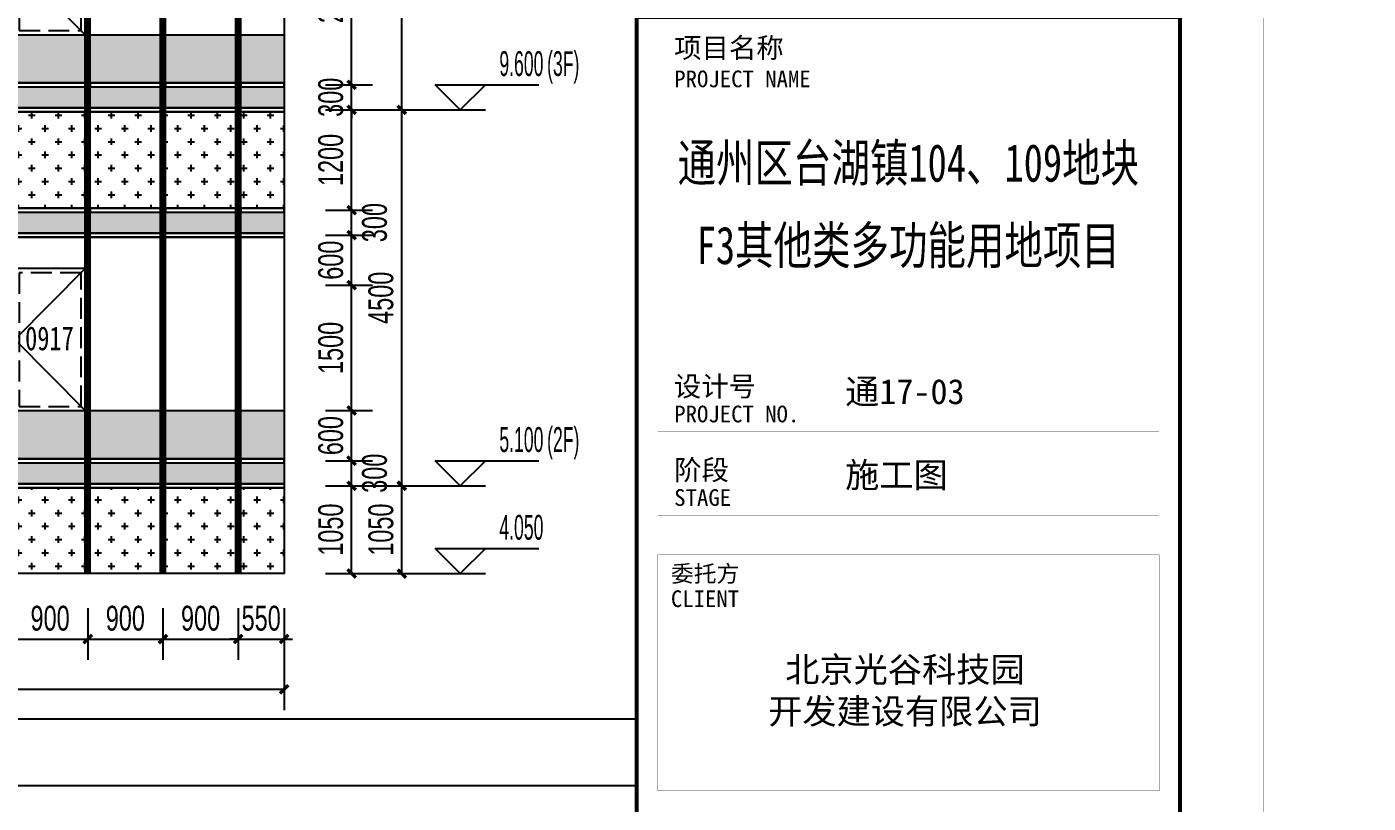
# Model space of a CAD drawing. Extents: x -483182 to 812890, y -390528 to -214858.
# Drawn here: x -224674 to -208629, y -312153 to -302860 of the extents above; entities that cross this region are included whole.
import ezdxf
from ezdxf.enums import TextEntityAlignment as Align

# ---------------------------------------------------------------- set-up
doc = ezdxf.new("R2010")
doc.units = 0
doc.header["$LTSCALE"] = 1000
doc.header["$MEASUREMENT"] = 0
doc.linetypes.add('DASH', pattern=[0.35, 0.25, -0.1])
for name, color, linetype in [('01-标注_尺寸', 124, 'Continuous'), ('01-标注_标高', 200, 'Continuous'), ('02-TEXT_标注', 130, 'Continuous'), ('05-填充_156', 156, 'Continuous'), ('05-填充_168', 168, 'Continuous'), ('05-填充_18', 18, 'Continuous'), ('05-填充_天正', 14, 'Continuous'), ('A-0-图名图例', 2, 'Continuous'), ('A-C_幕墙龙骨', 133, 'Continuous'), ('A-C_窗', 140, 'Continuous')]:
    doc.layers.add(name, color=color, linetype=linetype)
doc.layers.add('04-不打印_辅助线', color=165, linetype='Continuous', plot=False)
doc.styles.add('_TCH_DIM', font='ros.shx', dxfattribs={"width": 0.75, "bigfont": 'jd.shx'})
doc.styles.add('_TCH_DIM_T3', font='ros.shx', dxfattribs={"width": 0.705882, "bigfont": 'jd.shx'})
doc.styles.get("Standard").update_dxf_attribs({"font": 'STXIHEI_0.TTF', "width": 0.75})
doc.styles.add('图签信息$0$华文细黑', font='STXIHEI_0.TTF', dxfattribs={"height": 10})
doc.dimstyles.new('_TCH_ARCH&&100', dxfattribs={"dimtxt": 297.5, "dimasz": 100, "dimexe": 250, "dimexo": 300, "dimgap": 100, "dimtad": 1, "dimdec": 0, "dimzin": 0, "dimdsep": 46, "dimtxsty": '_TCH_DIM_T3', "dimblk": 'ARCHTICK', "dimcen": 0.09, "dimclrt": 7, "dimazin": 2, "dimtfac": 1, "dimtdec": 0, "dimtix": 1, "dimtmove": 2, "dimatfit": 3, "dimfxl": 0, "dimtolj": 1, "dimtzin": 0, "dimarcsym": 0})
pattern_1 = [(0, (-32569, 317429.43), (158.75, 158.75), [79.375, -238.125]), (90, (-32529.32, 317389.74), (-158.75, 158.75), [79.375, -238.125])]
pattern_2 = [(0, (-32249, 317429.43), (158.75, 158.75), [79.375, -238.125]), (90, (-32209.32, 317389.74), (-158.75, 158.75), [79.375, -238.125])]

# ---------------------------------------------------------------- blocks, each defined once
blk = doc.blocks.new('图签信息')
at = {"const_width": 0.5}
blk.add_lwpolyline([(-65, 0), (0, 0), (0, 500.5), (-65, 500.5)], close=True, dxfattribs=at)
at = {"const_width": 0.05}
for points in [[(-62.5, 450.87), (-2.5, 450.87)], [(-62.5, 440.87), (-2.5, 440.87)], [(-2.5, 407.85), (-2.5, 436.12), (-62.5, 436.12), (-62.5, 407.85)], [(-62.5, 407.85), (-2.5, 407.85)]]:
    blk.add_lwpolyline(points, dxfattribs=at)
at = {"style": '图签信息$0$华文细黑'}
for s, height, p in [('项目名称', 2.4, (-60.5, 498)), ('PROJECT NAME', 2, (-60.5, 494.08)), ('设计号', 2.4, (-60.54, 457.48)), ('PROJECT NO.', 2, (-60.5, 453.97)), ('阶段', 2.4, (-60.5, 447.47)), ('STAGE', 2, (-60.5, 443.97)), ('委托方', 2, (-60.9, 434.86)), ('CLIENT', 2, (-60.9, 431.86))]:
    blk.add_text(s, height=height, dxfattribs=at).set_placement(p, align=Align.TOP_LEFT)
at = {"color": 4, "style": '图签信息$0$华文细黑', "width": 0.75}
for s, p in [('通州区台湖镇104、109地块', (-32.5, 480.78)), ('F3其他类多功能用地项目', (-32.5, 470.91))]:
    blk.add_text(s, height=4.5, dxfattribs=at).set_placement(p, align=Align.CENTER)
at = {"color": 4, "ltscale": 0.001, "char_height": 3, "width": 58.4895, "style": '图签信息$0$华文细黑'}
for s, insert, attachment_point in [('通17-03', (-40.06, 455.51), 4), ('施工图', (-40.06, 445.51), 4), ('北京光谷科技园\\P开发建设有限公司', (-32.9, 419.71), 5)]:
    blk.add_mtext(s, dxfattribs=dict(at, insert=insert, attachment_point=attachment_point))
blk = doc.blocks.new('*U722')
blk.add_lwpolyline([(0, 0), (840, 0), (840, 1700), (0, 1700)], close=True)
blk.add_lwpolyline([(840, 1700), (0, 850), (840, 0)])
at = {"linetype": 'DASH'}
blk.add_lwpolyline([(50, 50), (790, 50), (790, 1650), (50, 1650)], close=True, dxfattribs=at)
at = {"layer": '04-不打印_辅助线', "width": 0.75}
blk.add_text('0917', height=285.4, dxfattribs=at).set_placement((121, 723))
blk = doc.blocks.new('*U402')
at = {"layer": '05-填充_156'}
h = blk.add_hatch(dxfattribs=at)
h.set_pattern_fill('CROSS', color=136, scale=100)
h.set_pattern_definition(pattern_1)
h.paths.add_polyline_path([(0, 5375), (520, 5375), (520, 4225), (0, 4225)])
h = blk.add_hatch(dxfattribs=at)
h.set_pattern_fill('CROSS', color=136, scale=100)
h.set_pattern_definition(pattern_1)
h.paths.add_polyline_path([(0, 875), (520, 875), (520, -150), (0, -150)])
at = {"layer": '05-填充_168'}
h = blk.add_hatch(color=256, dxfattribs=at)
h.dxf.hatch_style = 1
h.paths.add_polyline_path([(0, 5675), (520, 5675), (520, 5425), (0, 5425)])
h = blk.add_hatch(color=256, dxfattribs=at)
h.dxf.hatch_style = 1
h.paths.add_polyline_path([(0, 4175), (520, 4175), (520, 3925), (0, 3925)])
h = blk.add_hatch(color=256, dxfattribs=at)
h.dxf.hatch_style = 1
h.paths.add_polyline_path([(0, 1175), (520, 1175), (520, 925), (0, 925)])
for points in [[(0, 6300), (520, 6300)], [(0, 5725), (520, 5725)], [(0, 5675), (520, 5675)], [(0, 5675), (520, 5675)], [(0, 5425), (520, 5425)], [(0, 5375), (520, 5375)], [(0, 4225), (520, 4225)], [(0, 4175), (520, 4175)], [(0, 3925), (520, 3925)], [(0, 3875), (520, 3875)], [(0, 1800), (520, 1800)], [(0, 1225), (520, 1225)], [(0, 1175), (520, 1175)], [(0, 925), (520, 925)], [(0, 875), (520, 875)]]:
    blk.add_lwpolyline(points)
for points in [[(0, 5675), (520, 5675), (520, 5725), (0, 5725)], [(0, 5675), (520, 5675), (520, 5425), (0, 5425)], [(520, 5375), (0, 5375), (0, 5425), (520, 5425)], [(0, 5375), (520, 5375), (520, 4225), (0, 4225)], [(0, 4175), (520, 4175), (520, 4225), (0, 4225)], [(0, 4175), (520, 4175), (520, 3925), (0, 3925)], [(520, 3875), (0, 3875), (0, 3925), (520, 3925)], [(0, 1175), (520, 1175), (520, 1225), (0, 1225)], [(0, 1175), (520, 1175), (520, 925), (0, 925)], [(520, 875), (0, 875), (0, 925), (520, 925)], [(0, 875), (520, 875), (520, -150), (0, -150)]]:
    blk.add_lwpolyline(points, close=True)
blk = doc.blocks.new('*U396')
at = {"layer": '05-填充_156'}
h = blk.add_hatch(dxfattribs=at)
h.set_pattern_fill('CROSS', color=136, scale=100)
h.set_pattern_definition(pattern_2)
h.paths.add_polyline_path([(0, 5375), (840, 5375), (840, 4225), (0, 4225)])
h = blk.add_hatch(dxfattribs=at)
h.set_pattern_fill('CROSS', color=136, scale=100)
h.set_pattern_definition(pattern_2)
h.paths.add_polyline_path([(0, 875), (840, 875), (840, -150), (0, -150)])
at = {"layer": '05-填充_168'}
h = blk.add_hatch(color=256, dxfattribs=at)
h.dxf.hatch_style = 1
h.paths.add_polyline_path([(0, 5675), (840, 5675), (840, 5425), (0, 5425)])
h = blk.add_hatch(color=256, dxfattribs=at)
h.dxf.hatch_style = 1
h.paths.add_polyline_path([(0, 4175), (840, 4175), (840, 3925), (0, 3925)])
h = blk.add_hatch(color=256, dxfattribs=at)
h.dxf.hatch_style = 1
h.paths.add_polyline_path([(0, 1175), (840, 1175), (840, 925), (0, 925)])
for points in [[(0, 6300), (840, 6300)], [(0, 5725), (840, 5725)], [(0, 5675), (840, 5675)], [(0, 5675), (840, 5675)], [(0, 5425), (840, 5425)], [(0, 5375), (840, 5375)], [(0, 4225), (840, 4225)], [(0, 4175), (840, 4175)], [(0, 3925), (840, 3925)], [(0, 3875), (840, 3875)], [(0, 1800), (840, 1800)], [(0, 1225), (840, 1225)], [(0, 1175), (840, 1175)], [(0, 925), (840, 925)], [(0, 875), (840, 875)]]:
    blk.add_lwpolyline(points)
for points in [[(0, 5675), (840, 5675), (840, 5725), (0, 5725)], [(0, 5675), (840, 5675), (840, 5425), (0, 5425)], [(840, 5375), (0, 5375), (0, 5425), (840, 5425)], [(0, 5375), (840, 5375), (840, 4225), (0, 4225)], [(0, 4175), (840, 4175), (840, 4225), (0, 4225)], [(0, 4175), (840, 4175), (840, 3925), (0, 3925)], [(840, 3875), (0, 3875), (0, 3925), (840, 3925)], [(0, 1175), (840, 1175), (840, 1225), (0, 1225)], [(0, 1175), (840, 1175), (840, 925), (0, 925)], [(840, 875), (0, 875), (0, 925), (840, 925)], [(0, 875), (840, 875), (840, -150), (0, -150)]]:
    blk.add_lwpolyline(points, close=True)
blk = doc.blocks.new('*U127')
at = {"layer": 'A-C_窗'}
blk.add_blockref('*U396', (-420, -3150), dxfattribs=at)
blk = doc.blocks.new('rtuytujy')
at = {"layer": '05-填充_18', "const_width": 60}
for points in [[(19775, -150), (19775, 11160)], [(20675, -150), (20675, 11099)], [(21575, -150), (21575, 11038)]]:
    blk.add_lwpolyline(points, dxfattribs=at)
at = {"layer": 'A-C_幕墙龙骨'}
for points in [[(19745, -150), (19745, 11162)], [(19805, -150), (19805, 11158)], [(20645, -150), (20645, 11101)], [(20705, -150), (20705, 11097)], [(21545, -150), (21545, 11040)], [(21605, -150), (21605, 11036)]]:
    blk.add_lwpolyline(points, dxfattribs=at)
at = {"layer": 'A-C_窗'}
blk.add_lwpolyline([(22125, -150), (0, -150), (0, 12500), (22125, 11000), (22125, -150)], dxfattribs=at)
for name, p in [('*U722', (18905, 6300)), ('*U402', (21605, 0)), ('*U722', (18905, 1800))]:
    blk.add_blockref(name, p, dxfattribs=at)
at = {"layer": 'A-C_窗', "color": 0, "linetype": 'ByBlock', "lineweight": -2, "transparency": 16777216}
for p in [(19325, 3150), (20225, 3150), (21125, 3150)]:
    blk.add_blockref('*U127', p, dxfattribs=at)
blk = doc.blocks.new('图框-A1+1-4')
for points, const_width in [([(0, 0), (1051, 0), (1051, 594), (0, 594)], 0.05), ([(976, 584), (25, 584), (25, 10), (976, 10)], 0.5)]:
    blk.add_lwpolyline(points, close=True, dxfattribs=dict(const_width=const_width))
blk = doc.blocks.new('图框-A1')
at = {"const_width": 0.05}
blk.add_lwpolyline([(0, 0), (841, 0), (841, 594), (0, 594)], close=True, dxfattribs=at)
blk = doc.blocks.new('_ArchTick')
at = {"color": 0, "linetype": 'ByBlock', "const_width": 0.4}
blk.add_lwpolyline([(-0.5, -0.5), (0.5, 0.5)], dxfattribs=at)
blk = doc.blocks.new('*D1271')
at = {"layer": '01-标注_尺寸', "color": 0, "lineweight": -2, "transparency": 16777216}
for p, q in [((-222146, -309818), (-222146, -310439)), ((-221596, -309818), (-221596, -310439)), ((-222146, -310189), (-222246, -310189)), ((-222146, -310189), (-221596, -310189)), ((-221596, -310189), (-221496, -310189))]:
    blk.add_line(p, q, dxfattribs=at)
at = {"layer": 'Defpoints', "color": 0, "transparency": 16777216}
for p in [(-222146, -309518), (-221596, -309518), (-221596, -310189)]:
    blk.add_point(p, dxfattribs=at)
at = {"layer": '01-标注_尺寸', "color": 0, "lineweight": -2, "transparency": 16777216, "xscale": 100, "yscale": 100, "zscale": 100}
blk.add_blockref('_ArchTick', (-222146, -310189), dxfattribs=at)
at = {"layer": '01-标注_尺寸', "color": 0, "lineweight": -2, "transparency": 16777216, "xscale": 100, "yscale": 100, "zscale": 100, "rotation": 180}
blk.add_blockref('_ArchTick', (-221596, -310189), dxfattribs=at)
at = {"layer": '01-标注_尺寸', "color": 7, "transparency": 16777216, "insert": (-221871, -309941), "char_height": 297.5, "attachment_point": 5, "style": '_TCH_DIM_T3'}
blk.add_mtext('\\A1;550', dxfattribs=at)
blk = doc.blocks.new('*D1272')
at = {"layer": '01-标注_尺寸', "color": 0, "lineweight": -2, "transparency": 16777216}
for p, q in [((-223046, -309818), (-223046, -310439)), ((-222146, -309818), (-222146, -310439)), ((-223046, -310189), (-222146, -310189))]:
    blk.add_line(p, q, dxfattribs=at)
at = {"layer": 'Defpoints', "color": 0, "transparency": 16777216}
for p in [(-223046, -309518), (-222146, -309518), (-222146, -310189)]:
    blk.add_point(p, dxfattribs=at)
at = {"layer": '01-标注_尺寸', "color": 0, "lineweight": -2, "transparency": 16777216, "xscale": 100, "yscale": 100, "zscale": 100, "rotation": 180}
blk.add_blockref('_ArchTick', (-223046, -310189), dxfattribs=at)
at = {"layer": '01-标注_尺寸', "color": 0, "lineweight": -2, "transparency": 16777216, "xscale": 100, "yscale": 100, "zscale": 100}
blk.add_blockref('_ArchTick', (-222146, -310189), dxfattribs=at)
at = {"layer": '01-标注_尺寸', "color": 7, "transparency": 16777216, "insert": (-222596, -309941), "char_height": 297.5, "attachment_point": 5, "style": '_TCH_DIM_T3'}
blk.add_mtext('\\A1;900', dxfattribs=at)
blk = doc.blocks.new('*D1273')
at = {"layer": '01-标注_尺寸', "color": 0, "lineweight": -2, "transparency": 16777216}
for p, q in [((-223946, -309818), (-223946, -310439)), ((-223046, -309818), (-223046, -310439)), ((-223946, -310189), (-223046, -310189))]:
    blk.add_line(p, q, dxfattribs=at)
at = {"layer": 'Defpoints', "color": 0, "transparency": 16777216}
for p in [(-223946, -309518), (-223046, -309518), (-223046, -310189)]:
    blk.add_point(p, dxfattribs=at)
at = {"layer": '01-标注_尺寸', "color": 0, "lineweight": -2, "transparency": 16777216, "xscale": 100, "yscale": 100, "zscale": 100, "rotation": 180}
blk.add_blockref('_ArchTick', (-223946, -310189), dxfattribs=at)
at = {"layer": '01-标注_尺寸', "color": 0, "lineweight": -2, "transparency": 16777216, "xscale": 100, "yscale": 100, "zscale": 100}
blk.add_blockref('_ArchTick', (-223046, -310189), dxfattribs=at)
at = {"layer": '01-标注_尺寸', "color": 7, "transparency": 16777216, "insert": (-223496, -309941), "char_height": 297.5, "attachment_point": 5, "style": '_TCH_DIM_T3'}
blk.add_mtext('\\A1;900', dxfattribs=at)
blk = doc.blocks.new('*D1274')
at = {"layer": '01-标注_尺寸', "color": 0, "lineweight": -2, "transparency": 16777216}
for p, q in [((-224846, -309818), (-224846, -310439)), ((-223946, -309818), (-223946, -310439)), ((-224846, -310189), (-223946, -310189))]:
    blk.add_line(p, q, dxfattribs=at)
at = {"layer": 'Defpoints', "color": 0, "transparency": 16777216}
for p in [(-224846, -309518), (-223946, -309518), (-223946, -310189)]:
    blk.add_point(p, dxfattribs=at)
at = {"layer": '01-标注_尺寸', "color": 0, "lineweight": -2, "transparency": 16777216, "xscale": 100, "yscale": 100, "zscale": 100, "rotation": 180}
blk.add_blockref('_ArchTick', (-224846, -310189), dxfattribs=at)
at = {"layer": '01-标注_尺寸', "color": 0, "lineweight": -2, "transparency": 16777216, "xscale": 100, "yscale": 100, "zscale": 100}
blk.add_blockref('_ArchTick', (-223946, -310189), dxfattribs=at)
at = {"layer": '01-标注_尺寸', "color": 7, "transparency": 16777216, "insert": (-224396, -309941), "char_height": 297.5, "attachment_point": 5, "style": '_TCH_DIM_T3'}
blk.add_mtext('\\A1;900', dxfattribs=at)
blk = doc.blocks.new('*D1296')
at = {"layer": '01-标注_尺寸', "color": 0, "lineweight": -2, "transparency": 16777216}
for p, q in [((-243721, -309918), (-243721, -311039)), ((-221596, -309918), (-221596, -311039)), ((-243721, -310789), (-221596, -310789))]:
    blk.add_line(p, q, dxfattribs=at)
at = {"layer": 'Defpoints', "color": 0, "transparency": 16777216}
for p in [(-243721, -309618), (-221596, -309618), (-221596, -310789)]:
    blk.add_point(p, dxfattribs=at)
at = {"layer": '01-标注_尺寸', "color": 0, "lineweight": -2, "transparency": 16777216, "xscale": 100, "yscale": 100, "zscale": 100, "rotation": 180}
blk.add_blockref('_ArchTick', (-243721, -310789), dxfattribs=at)
at = {"layer": '01-标注_尺寸', "color": 0, "lineweight": -2, "transparency": 16777216, "xscale": 100, "yscale": 100, "zscale": 100}
blk.add_blockref('_ArchTick', (-221596, -310789), dxfattribs=at)
at = {"layer": '01-标注_尺寸', "color": 7, "transparency": 16777216, "insert": (-232658, -310541), "char_height": 297.5, "attachment_point": 5, "style": '_TCH_DIM_T3'}
blk.add_mtext('\\A1;22125', dxfattribs=at)
blk = doc.blocks.new('*D1838')
at = {"layer": '01-标注_尺寸', "color": 0, "lineweight": -2, "transparency": 16777216}
for p, q in [((-220931, -308354), (-219939, -308354)), ((-220189, -309405), (-220189, -308354)), ((-220931, -309405), (-219939, -309405))]:
    blk.add_line(p, q, dxfattribs=at)
at = {"layer": 'Defpoints', "color": 0, "transparency": 16777216}
for p in [(-221231, -308354), (-220189, -308354), (-221231, -309405)]:
    blk.add_point(p, dxfattribs=at)
at = {"layer": '01-标注_尺寸', "color": 0, "lineweight": -2, "transparency": 16777216, "xscale": 100, "yscale": 100, "zscale": 100}
for p, rotation in [((-220189, -308354), 90), ((-220189, -309405), 270)]:
    blk.add_blockref('_ArchTick', p, dxfattribs=dict(at, rotation=rotation))
at = {"layer": '01-标注_尺寸', "color": 7, "transparency": 16777216, "insert": (-220438, -308879), "char_height": 297.5, "attachment_point": 5, "rotation": 90, "style": '_TCH_DIM_T3'}
blk.add_mtext('\\A1;1050', dxfattribs=at)
blk = doc.blocks.new('*D1839')
at = {"layer": '01-标注_尺寸', "color": 0, "lineweight": -2, "transparency": 16777216}
for p, q in [((-220931, -303854), (-219939, -303854)), ((-220189, -308354), (-220189, -303854)), ((-220931, -308354), (-219939, -308354))]:
    blk.add_line(p, q, dxfattribs=at)
at = {"layer": 'Defpoints', "color": 0, "transparency": 16777216}
for p in [(-221231, -303854), (-220189, -303854), (-221231, -308354)]:
    blk.add_point(p, dxfattribs=at)
at = {"layer": '01-标注_尺寸', "color": 0, "lineweight": -2, "transparency": 16777216, "xscale": 100, "yscale": 100, "zscale": 100}
for p, rotation in [((-220189, -303854), 90), ((-220189, -308354), 270)]:
    blk.add_blockref('_ArchTick', p, dxfattribs=dict(at, rotation=rotation))
at = {"layer": '01-标注_尺寸', "color": 7, "transparency": 16777216, "insert": (-220438, -306104), "char_height": 297.5, "attachment_point": 5, "rotation": 90, "style": '_TCH_DIM_T3'}
blk.add_mtext('\\A1;4500', dxfattribs=at)
blk = doc.blocks.new('*D1840')
at = {"layer": '01-标注_尺寸', "color": 0, "lineweight": -2, "transparency": 16777216}
for p, q in [((-220931, -299354), (-219939, -299354)), ((-220189, -303854), (-220189, -299354)), ((-220931, -303854), (-219939, -303854))]:
    blk.add_line(p, q, dxfattribs=at)
at = {"layer": 'Defpoints', "color": 0, "transparency": 16777216}
for p in [(-221231, -299354), (-220189, -299354), (-221231, -303854)]:
    blk.add_point(p, dxfattribs=at)
at = {"layer": '01-标注_尺寸', "color": 0, "lineweight": -2, "transparency": 16777216, "xscale": 100, "yscale": 100, "zscale": 100}
for p, rotation in [((-220189, -299354), 90), ((-220189, -303854), 270)]:
    blk.add_blockref('_ArchTick', p, dxfattribs=dict(at, rotation=rotation))
at = {"layer": '01-标注_尺寸', "color": 7, "transparency": 16777216, "insert": (-220438, -301604), "char_height": 297.5, "attachment_point": 5, "rotation": 90, "style": '_TCH_DIM_T3'}
blk.add_mtext('\\A1;4500', dxfattribs=at)
blk = doc.blocks.new('*D1842')
at = {"layer": '01-标注_尺寸', "color": 0, "lineweight": -2, "transparency": 16777216}
for p, q in [((-221100, -308354), (-220539, -308354)), ((-220789, -309405), (-220789, -308354)), ((-221100, -309405), (-220539, -309405))]:
    blk.add_line(p, q, dxfattribs=at)
at = {"layer": 'Defpoints', "color": 0, "transparency": 16777216}
for p in [(-221400, -308354), (-220789, -308354), (-221400, -309405)]:
    blk.add_point(p, dxfattribs=at)
at = {"layer": '01-标注_尺寸', "color": 0, "lineweight": -2, "transparency": 16777216, "xscale": 100, "yscale": 100, "zscale": 100}
for p, rotation in [((-220789, -308354), 90), ((-220789, -309405), 270)]:
    blk.add_blockref('_ArchTick', p, dxfattribs=dict(at, rotation=rotation))
at = {"layer": '01-标注_尺寸', "color": 7, "transparency": 16777216, "insert": (-221038, -308879), "char_height": 297.5, "attachment_point": 5, "rotation": 90, "style": '_TCH_DIM_T3'}
blk.add_mtext('\\A1;1050', dxfattribs=at)
blk = doc.blocks.new('*D1843')
at = {"layer": '01-标注_尺寸', "color": 0, "lineweight": -2, "transparency": 16777216}
for p, q in [((-221100, -308054), (-220539, -308054)), ((-220789, -308354), (-220789, -308054)), ((-221100, -308354), (-220539, -308354))]:
    blk.add_line(p, q, dxfattribs=at)
at = {"layer": 'Defpoints', "color": 0, "transparency": 16777216}
for p in [(-221400, -308054), (-220789, -308054), (-221400, -308354)]:
    blk.add_point(p, dxfattribs=at)
at = {"layer": '01-标注_尺寸', "color": 0, "lineweight": -2, "transparency": 16777216, "xscale": 100, "yscale": 100, "zscale": 100}
for p, rotation in [((-220789, -308054), 90), ((-220789, -308354), 270)]:
    blk.add_blockref('_ArchTick', p, dxfattribs=dict(at, rotation=rotation))
at = {"layer": '01-标注_尺寸', "color": 7, "transparency": 16777216, "insert": (-220514, -308204), "char_height": 297.5, "attachment_point": 5, "rotation": 90, "style": '_TCH_DIM_T3'}
blk.add_mtext('\\A1;300', dxfattribs=at)
blk = doc.blocks.new('*D1844')
at = {"layer": '01-标注_尺寸', "color": 0, "lineweight": -2, "transparency": 16777216}
for p, q in [((-221100, -307454), (-220539, -307454)), ((-220789, -308054), (-220789, -307454)), ((-221100, -308054), (-220539, -308054))]:
    blk.add_line(p, q, dxfattribs=at)
at = {"layer": 'Defpoints', "color": 0, "transparency": 16777216}
for p in [(-221400, -307454), (-220789, -307454), (-221400, -308054)]:
    blk.add_point(p, dxfattribs=at)
at = {"layer": '01-标注_尺寸', "color": 0, "lineweight": -2, "transparency": 16777216, "xscale": 100, "yscale": 100, "zscale": 100}
for p, rotation in [((-220789, -307454), 90), ((-220789, -308054), 270)]:
    blk.add_blockref('_ArchTick', p, dxfattribs=dict(at, rotation=rotation))
at = {"layer": '01-标注_尺寸', "color": 7, "transparency": 16777216, "insert": (-221038, -307754), "char_height": 297.5, "attachment_point": 5, "rotation": 90, "style": '_TCH_DIM_T3'}
blk.add_mtext('\\A1;600', dxfattribs=at)
blk = doc.blocks.new('*D1845')
at = {"layer": '01-标注_尺寸', "color": 0, "lineweight": -2, "transparency": 16777216}
for p, q in [((-221100, -305954), (-220539, -305954)), ((-220789, -307454), (-220789, -305954)), ((-221100, -307454), (-220539, -307454))]:
    blk.add_line(p, q, dxfattribs=at)
at = {"layer": 'Defpoints', "color": 0, "transparency": 16777216}
for p in [(-221400, -305954), (-220789, -305954), (-221400, -307454)]:
    blk.add_point(p, dxfattribs=at)
at = {"layer": '01-标注_尺寸', "color": 0, "lineweight": -2, "transparency": 16777216, "xscale": 100, "yscale": 100, "zscale": 100}
for p, rotation in [((-220789, -305954), 90), ((-220789, -307454), 270)]:
    blk.add_blockref('_ArchTick', p, dxfattribs=dict(at, rotation=rotation))
at = {"layer": '01-标注_尺寸', "color": 7, "transparency": 16777216, "insert": (-221038, -306704), "char_height": 297.5, "attachment_point": 5, "rotation": 90, "style": '_TCH_DIM_T3'}
blk.add_mtext('\\A1;1500', dxfattribs=at)
blk = doc.blocks.new('*D1846')
at = {"layer": '01-标注_尺寸', "color": 0, "lineweight": -2, "transparency": 16777216}
for p, q in [((-221100, -305354), (-220539, -305354)), ((-220789, -305954), (-220789, -305354)), ((-221100, -305954), (-220539, -305954))]:
    blk.add_line(p, q, dxfattribs=at)
at = {"layer": 'Defpoints', "color": 0, "transparency": 16777216}
for p in [(-221400, -305354), (-220789, -305354), (-221400, -305954)]:
    blk.add_point(p, dxfattribs=at)
at = {"layer": '01-标注_尺寸', "color": 0, "lineweight": -2, "transparency": 16777216, "xscale": 100, "yscale": 100, "zscale": 100}
for p, rotation in [((-220789, -305354), 90), ((-220789, -305954), 270)]:
    blk.add_blockref('_ArchTick', p, dxfattribs=dict(at, rotation=rotation))
at = {"layer": '01-标注_尺寸', "color": 7, "transparency": 16777216, "insert": (-221038, -305654), "char_height": 297.5, "attachment_point": 5, "rotation": 90, "style": '_TCH_DIM_T3'}
blk.add_mtext('\\A1;600', dxfattribs=at)
blk = doc.blocks.new('*D1847')
at = {"layer": '01-标注_尺寸', "color": 0, "lineweight": -2, "transparency": 16777216}
for p, q in [((-221100, -305054), (-220539, -305054)), ((-220789, -305354), (-220789, -305054)), ((-221100, -305354), (-220539, -305354))]:
    blk.add_line(p, q, dxfattribs=at)
at = {"layer": 'Defpoints', "color": 0, "transparency": 16777216}
for p in [(-221400, -305054), (-220789, -305054), (-221400, -305354)]:
    blk.add_point(p, dxfattribs=at)
at = {"layer": '01-标注_尺寸', "color": 0, "lineweight": -2, "transparency": 16777216, "xscale": 100, "yscale": 100, "zscale": 100}
for p, rotation in [((-220789, -305054), 90), ((-220789, -305354), 270)]:
    blk.add_blockref('_ArchTick', p, dxfattribs=dict(at, rotation=rotation))
at = {"layer": '01-标注_尺寸', "color": 7, "transparency": 16777216, "insert": (-220514, -305204), "char_height": 297.5, "attachment_point": 5, "rotation": 90, "style": '_TCH_DIM_T3'}
blk.add_mtext('\\A1;300', dxfattribs=at)
blk = doc.blocks.new('*D1848')
at = {"layer": '01-标注_尺寸', "color": 0, "lineweight": -2, "transparency": 16777216}
for p, q in [((-221100, -303854), (-220539, -303854)), ((-220789, -305054), (-220789, -303854)), ((-221100, -305054), (-220539, -305054))]:
    blk.add_line(p, q, dxfattribs=at)
at = {"layer": 'Defpoints', "color": 0, "transparency": 16777216}
for p in [(-221400, -303854), (-220789, -303854), (-221400, -305054)]:
    blk.add_point(p, dxfattribs=at)
at = {"layer": '01-标注_尺寸', "color": 0, "lineweight": -2, "transparency": 16777216, "xscale": 100, "yscale": 100, "zscale": 100}
for p, rotation in [((-220789, -303854), 90), ((-220789, -305054), 270)]:
    blk.add_blockref('_ArchTick', p, dxfattribs=dict(at, rotation=rotation))
at = {"layer": '01-标注_尺寸', "color": 7, "transparency": 16777216, "insert": (-221038, -304454), "char_height": 297.5, "attachment_point": 5, "rotation": 90, "style": '_TCH_DIM_T3'}
blk.add_mtext('\\A1;1200', dxfattribs=at)
blk = doc.blocks.new('*D1849')
at = {"layer": '01-标注_尺寸', "color": 0, "lineweight": -2, "transparency": 16777216}
for p, q in [((-221100, -303554), (-220539, -303554)), ((-220789, -303554), (-220789, -303454)), ((-220789, -303854), (-220789, -303554)), ((-221100, -303854), (-220539, -303854)), ((-220789, -303854), (-220789, -303954))]:
    blk.add_line(p, q, dxfattribs=at)
at = {"layer": 'Defpoints', "color": 0, "transparency": 16777216}
for p in [(-221400, -303554), (-220789, -303554), (-221400, -303854)]:
    blk.add_point(p, dxfattribs=at)
at = {"layer": '01-标注_尺寸', "color": 0, "lineweight": -2, "transparency": 16777216, "xscale": 100, "yscale": 100, "zscale": 100}
for p, rotation in [((-220789, -303554), 270), ((-220789, -303854), 90)]:
    blk.add_blockref('_ArchTick', p, dxfattribs=dict(at, rotation=rotation))
at = {"layer": '01-标注_尺寸', "color": 7, "transparency": 16777216, "insert": (-221038, -303704), "char_height": 297.5, "attachment_point": 5, "rotation": 90, "style": '_TCH_DIM_T3'}
blk.add_mtext('\\A1;300', dxfattribs=at)
blk = doc.blocks.new('*D1850')
at = {"layer": '01-标注_尺寸', "color": 0, "lineweight": -2, "transparency": 16777216}
for p, q in [((-221100, -301454), (-220539, -301454)), ((-220789, -303554), (-220789, -301454)), ((-221100, -303554), (-220539, -303554))]:
    blk.add_line(p, q, dxfattribs=at)
at = {"layer": 'Defpoints', "color": 0, "transparency": 16777216}
for p in [(-221400, -301454), (-220789, -301454), (-221400, -303554)]:
    blk.add_point(p, dxfattribs=at)
at = {"layer": '01-标注_尺寸', "color": 0, "lineweight": -2, "transparency": 16777216, "xscale": 100, "yscale": 100, "zscale": 100}
for p, rotation in [((-220789, -301454), 90), ((-220789, -303554), 270)]:
    blk.add_blockref('_ArchTick', p, dxfattribs=dict(at, rotation=rotation))
at = {"layer": '01-标注_尺寸', "color": 7, "transparency": 16777216, "insert": (-221038, -302504), "char_height": 297.5, "attachment_point": 5, "rotation": 90, "style": '_TCH_DIM_T3'}
blk.add_mtext('\\A1;2100', dxfattribs=at)

msp = doc.modelspace()

# ---------------------------------------------------------------- hatches: boundary and pattern name
at = {"layer": '05-填充_天正'}
h = msp.add_hatch(dxfattribs=at)
h.set_pattern_fill('AR-CONC', color=256, scale=200)
h.set_pattern_definition([(50, (0, 0), (364.36934, -31.87817), [38.1, -419.1]), (355, (0, 0), (-70.48565, 382.1133), [30.48, -335.28]), (100.451, (30.36, -2.66), (293.885, 350.23338), [32.38, -356.18]), (46.1842, (0, 101.6), (542.1581, -84.08466), [57.15, -628.65]), (96.6356, (45.2, 94.6), (474.8085, 494.8511), [48.57, -534.27]), (351.184, (0, 101.6), (474.8092, 494.8502), [45.72, -502.92]), (21, (50.8, 76.2), (303.22976, -204.53104), [38.1, -419.1]), (326, (50.8, 76.2), (123.60406, 368.37593), [30.48, -335.28]), (71.4514, (76.07, 59.16), (426.83298, 163.8457), [32.38, -356.18]), (37.5, (0, 0), (6.177207, 169.110078), [0, -331.216, 0, -340.36, 0, -336.55]), (7.5, (0, 0), (133.639325, 200.36115), [0, -194.056, 0, -323.596, 0, -128.27]), (327.5, (-113.28, 0), (271.18119, -11.45749), [0, -127, 0, -396.24, 0, -525.78]), (317.5, (-164.08, 0), (296.25836, 50.85298), [0, -165.1, 0, -263.144, 0, -373.38])])
h.paths.add_polyline_path([(-222116, -303529.6), (-221596, -303529.6), (-221596, -302954.6), (-222116, -302954.6)])
h.paths.add_polyline_path([(-223016, -303530.3), (-222176, -303530.3), (-222176, -302955.3), (-223016, -302955.3)])
h.paths.add_polyline_path([(-223916, -303530.3), (-223076, -303530.3), (-223076, -302955.3), (-223916, -302955.3)])
h.paths.add_polyline_path([(-224816, -303530.3), (-223976, -303530.3), (-223976, -302955.3), (-224816, -302955.3)])
h.paths.add_polyline_path([(-225716, -303530.3), (-224876, -303530.3), (-224876, -302955.3), (-225716, -302955.3)])
h.paths.add_polyline_path([(-226616, -303530.3), (-225776, -303530.3), (-225776, -302955.3), (-226616, -302955.3)])
h.paths.add_polyline_path([(-227516, -303530.3), (-226676, -303530.3), (-226676, -302955.3), (-227516, -302955.3)])
h.paths.add_polyline_path([(-228416, -303530.3), (-227576, -303530.3), (-227576, -302955.3), (-228416, -302955.3)])
h.paths.add_polyline_path([(-229316, -303530.3), (-228476, -303530.3), (-228476, -302955.3), (-229316, -302955.3)])
h.paths.add_polyline_path([(-230216, -303530.3), (-229376, -303530.3), (-229376, -302955.3), (-230216, -302955.3)])
h.paths.add_polyline_path([(-231116, -302955.3), (-230276, -302955.3), (-230276, -303530.3), (-231116, -303530.3)])
h.paths.add_polyline_path([(-232016, -303530.3), (-231176, -303530.3), (-231176, -302955.3), (-232016, -302955.3)])
h.paths.add_polyline_path([(-232916, -303530.3), (-232076, -303530.3), (-232076, -302955.3), (-232916, -302955.3)])
h.paths.add_polyline_path([(-233816, -303530.3), (-232976, -303530.3), (-232976, -302955.3), (-233816, -302955.3)])
h.paths.add_polyline_path([(-234716, -303530.3), (-233876, -303530.3), (-233876, -302955.3), (-234716, -302955.3)])
h.paths.add_polyline_path([(-235616, -303530.3), (-234776, -303530.3), (-234776, -302955.3), (-235616, -302955.3)])
h.paths.add_polyline_path([(-236516, -303530.3), (-235676, -303530.3), (-235676, -302955.3), (-236516, -302955.3)])
h.paths.add_polyline_path([(-237416, -303530.3), (-236576, -303530.3), (-236576, -302955.3), (-237416, -302955.3)])
h.paths.add_polyline_path([(-238316, -303530.3), (-237476, -303530.3), (-237476, -302955.3), (-238316, -302955.3)])
h.paths.add_polyline_path([(-239216, -303530.3), (-238376, -303530.3), (-238376, -302955.3), (-239216, -302955.3)])
h.paths.add_polyline_path([(-240116, -303530.3), (-239276, -303530.3), (-239276, -302955.3), (-240116, -302955.3)])
h.paths.add_polyline_path([(-243721, -303528.9), (-242876, -303528.9), (-242876, -302953.9), (-243721, -302953.9)])
h = msp.add_hatch(dxfattribs=at)
h.set_pattern_fill('AR-CONC', color=256, scale=200)
h.set_pattern_definition([(50, (2e-07, -4500), (364.36934, -31.87817), [38.1, -419.1]), (355, (2e-07, -4500), (-70.48565, 382.1133), [30.48, -335.28]), (100.451, (30.36, -4502.66), (293.885, 350.23338), [32.38, -356.18]), (46.1842, (2e-07, -4398.4), (542.1581, -84.08466), [57.15, -628.65]), (96.6356, (45.2, -4405.4), (474.8085, 494.8511), [48.57, -534.27]), (351.184, (2e-07, -4398.4), (474.8092, 494.8502), [45.72, -502.92]), (21, (50.8, -4423.8), (303.22976, -204.53104), [38.1, -419.1]), (326, (50.8, -4423.8), (123.60406, 368.37593), [30.48, -335.28]), (71.4514, (76.07, -4440.84), (426.83298, 163.8457), [32.38, -356.18]), (37.5, (2e-07, -4500), (6.177207, 169.110078), [0, -331.216, 0, -340.36, 0, -336.55]), (7.5, (2e-07, -4500), (133.639325, 200.36115), [0, -194.056, 0, -323.596, 0, -128.27]), (327.5, (-113.28, -4500), (271.18119, -11.45749), [0, -127, 0, -396.24, 0, -525.78]), (317.5, (-164.08, -4500), (296.25836, 50.85298), [0, -165.1, 0, -263.144, 0, -373.38])])
h.paths.add_polyline_path([(-222116, -308029.6), (-221596, -308029.6), (-221596, -307454.6), (-222116, -307454.6)])
h.paths.add_polyline_path([(-223016, -308030.3), (-222176, -308030.3), (-222176, -307455.3), (-223016, -307455.3)])
h.paths.add_polyline_path([(-223916, -308030.3), (-223076, -308030.3), (-223076, -307455.3), (-223916, -307455.3)])
h.paths.add_polyline_path([(-224816, -308030.3), (-223976, -308030.3), (-223976, -307455.3), (-224816, -307455.3)])
h.paths.add_polyline_path([(-225716, -308030.3), (-224876, -308030.3), (-224876, -307455.3), (-225716, -307455.3)])
h.paths.add_polyline_path([(-226616, -308030.3), (-225776, -308030.3), (-225776, -307455.3), (-226616, -307455.3)])
h.paths.add_polyline_path([(-227516, -308030.3), (-226676, -308030.3), (-226676, -307455.3), (-227516, -307455.3)])
h.paths.add_polyline_path([(-228416, -308030.3), (-227576, -308030.3), (-227576, -307455.3), (-228416, -307455.3)])
h.paths.add_polyline_path([(-229316, -308030.3), (-228476, -308030.3), (-228476, -307455.3), (-229316, -307455.3)])
h.paths.add_polyline_path([(-230216, -308030.3), (-229376, -308030.3), (-229376, -307455.3), (-230216, -307455.3)])
h.paths.add_polyline_path([(-231116, -307455.3), (-230276, -307455.3), (-230276, -308030.3), (-231116, -308030.3)])
h.paths.add_polyline_path([(-232016, -308030.3), (-231176, -308030.3), (-231176, -307455.3), (-232016, -307455.3)])
h.paths.add_polyline_path([(-232916, -308030.3), (-232076, -308030.3), (-232076, -307455.3), (-232916, -307455.3)])
h.paths.add_polyline_path([(-233816, -308030.3), (-232976, -308030.3), (-232976, -307455.3), (-233816, -307455.3)])
h.paths.add_polyline_path([(-234716, -308030.3), (-233876, -308030.3), (-233876, -307455.3), (-234716, -307455.3)])
h.paths.add_polyline_path([(-235616, -308030.3), (-234776, -308030.3), (-234776, -307455.3), (-235616, -307455.3)])
h.paths.add_polyline_path([(-236516, -308030.3), (-235676, -308030.3), (-235676, -307455.3), (-236516, -307455.3)])
h.paths.add_polyline_path([(-237416, -308030.3), (-236576, -308030.3), (-236576, -307455.3), (-237416, -307455.3)])
h.paths.add_polyline_path([(-238316, -308030.3), (-237476, -308030.3), (-237476, -307455.3), (-238316, -307455.3)])
h.paths.add_polyline_path([(-239216, -308030.3), (-238376, -308030.3), (-238376, -307455.3), (-239216, -307455.3)])
h.paths.add_polyline_path([(-240116, -308030.3), (-239276, -308030.3), (-239276, -307455.3), (-240116, -307455.3)])
h.paths.add_polyline_path([(-243721, -308028.9), (-242876, -308028.9), (-242876, -307453.9), (-243721, -307453.9)])

# ---------------------------------------------------------------- linework, layer by layer
at = {"layer": '01-标注_标高'}
for p, q in [((-219489.2, -303854.6), (-219789.2, -303554.6)), ((-219789.2, -303554.6), (-218550.7, -303554.6)), ((-219489.2, -303854.6), (-219189.2, -303554.6)), ((-220189.2, -303854.6), (-219189.2, -303854.6)), ((-219489.2, -308354.6), (-219789.2, -308054.6)), ((-219789.2, -308054.6), (-218550.7, -308054.6)), ((-219489.2, -308354.6), (-219189.2, -308054.6)), ((-220189.2, -308354.6), (-219189.2, -308354.6)), ((-219489.2, -309404.6), (-219789.2, -309104.6)), ((-219789.2, -309104.6), (-218550.7, -309104.6)), ((-219489.2, -309404.6), (-219189.2, -309104.6)), ((-220189.2, -309404.6), (-219189.2, -309404.6))]:
    msp.add_line(p, q, dxfattribs=at)
at = {"layer": 'A-0-图名图例'}
for p, q in [((-312480, -311141.9), (-217380, -311141.9)), ((-312480, -311941.9), (-217380, -311941.9))]:
    msp.add_line(p, q, dxfattribs=at)

# ---------------------------------------------------------------- block references
for name, p, xscale, yscale, zscale in [('图框-A1+1-4', (-314980, -353791.9), 100, 100, 100), ('图框-A1', (-209880, -353791.9), 100, 100, 100), ('图签信息', (-210880, -352791.9), 100.0000000000001, 100.0000000000001, 100.0000000000001)]:
    msp.add_blockref(name, p, dxfattribs=dict(xscale=xscale, yscale=yscale, zscale=zscale))
at = {"layer": 'A-C_窗'}
msp.add_blockref('rtuytujy', (-243721, -309255), dxfattribs=at)

# ---------------------------------------------------------------- texts
at = {"layer": '02-TEXT_标注', "style": '_TCH_DIM', "width": 0.529412}
for s, p in [('9.600', (-219021.7, -303449.6)), ('(3F)', (-218450.7, -303449.6)), ('5.100', (-219021.7, -307949.6)), ('(2F)', (-218450.7, -307949.6)), ('4.050', (-219021.7, -308999.6))]:
    msp.add_text(s, height=297.5, dxfattribs=at).set_placement(p)

# ---------------------------------------------------------------- dimensions: what is measured, and where the dimension line sits
at = {"layer": '01-标注_尺寸'}
for p1, p2, distance, picture, middle in [((-221231.4, -303854.3), (-221231.4, -299354.3), -1042.2, '*D1840', (-220437.9, -301604.3)), ((-221399.5, -303554.3), (-221399.5, -301454.3), -610.3, '*D1850', (-221037.9, -302504.3)), ((-221399.5, -303854.3), (-221399.5, -303554.3), -610.3, '*D1849', (-221037.9, -303704.3)), ((-221399.5, -305054.3), (-221399.5, -303854.3), -610.3, '*D1848', (-221037.9, -304454.3)), ((-221231.4, -308354.3), (-221231.4, -303854.3), -1042.2, '*D1839', (-220437.9, -306104.3)), ((-221399.5, -305954.3), (-221399.5, -305354.3), -610.3, '*D1846', (-221037.9, -305654.3)), ((-221399.5, -307454.3), (-221399.5, -305954.3), -610.3, '*D1845', (-221037.9, -306704.3)), ((-221399.5, -308054.3), (-221399.5, -307454.3), -610.3, '*D1844', (-221037.9, -307754.3)), ((-221399.5, -309404.6), (-221399.5, -308354.3), -610.3, '*D1842', (-221037.9, -308879.4)), ((-221231.4, -309404.6), (-221231.4, -308354.3), -1042.2, '*D1838', (-220437.9, -308879.4)), ((-224846, -309518.4), (-223946, -309518.4), -671, '*D1274', (-224396, -309940.7)), ((-223946, -309518.4), (-223046, -309518.4), -671, '*D1273', (-223496, -309940.7)), ((-223046, -309518.4), (-222146, -309518.4), -671, '*D1272', (-222596, -309940.7)), ((-222146, -309518.4), (-221596, -309518.4), -671, '*D1271', (-221871, -309940.7)), ((-243721, -309618.4), (-221596, -309618.4), -1171, '*D1296', (-232658.5, -310540.7))]:
    dim = msp.add_aligned_dim(p1=p1, p2=p2, distance=distance, dimstyle='_TCH_ARCH&&100', dxfattribs=at)
    dim.commit()
    dim.dimension.update_dxf_attribs({"geometry": picture, "text_midpoint": middle})
for base, p1, p2, picture, middle in [((-220789.2, -305054.3), (-221399.5, -305354.3), (-221399.5, -305054.3), '*D1847', (-220514.2, -305204.3)), ((-220789.2, -308054.3), (-221399.5, -308354.3), (-221399.5, -308054.3), '*D1843', (-220514.2, -308204.3))]:
    dim = msp.add_linear_dim(base=base, p1=p1, p2=p2, angle=90, dimstyle='_TCH_ARCH&&100', dxfattribs=at)
    dim.commit()
    dim.dimension.update_dxf_attribs({"geometry": picture, "text_midpoint": middle, "dimtype": 161})

doc.saveas('drawing.dxf')
